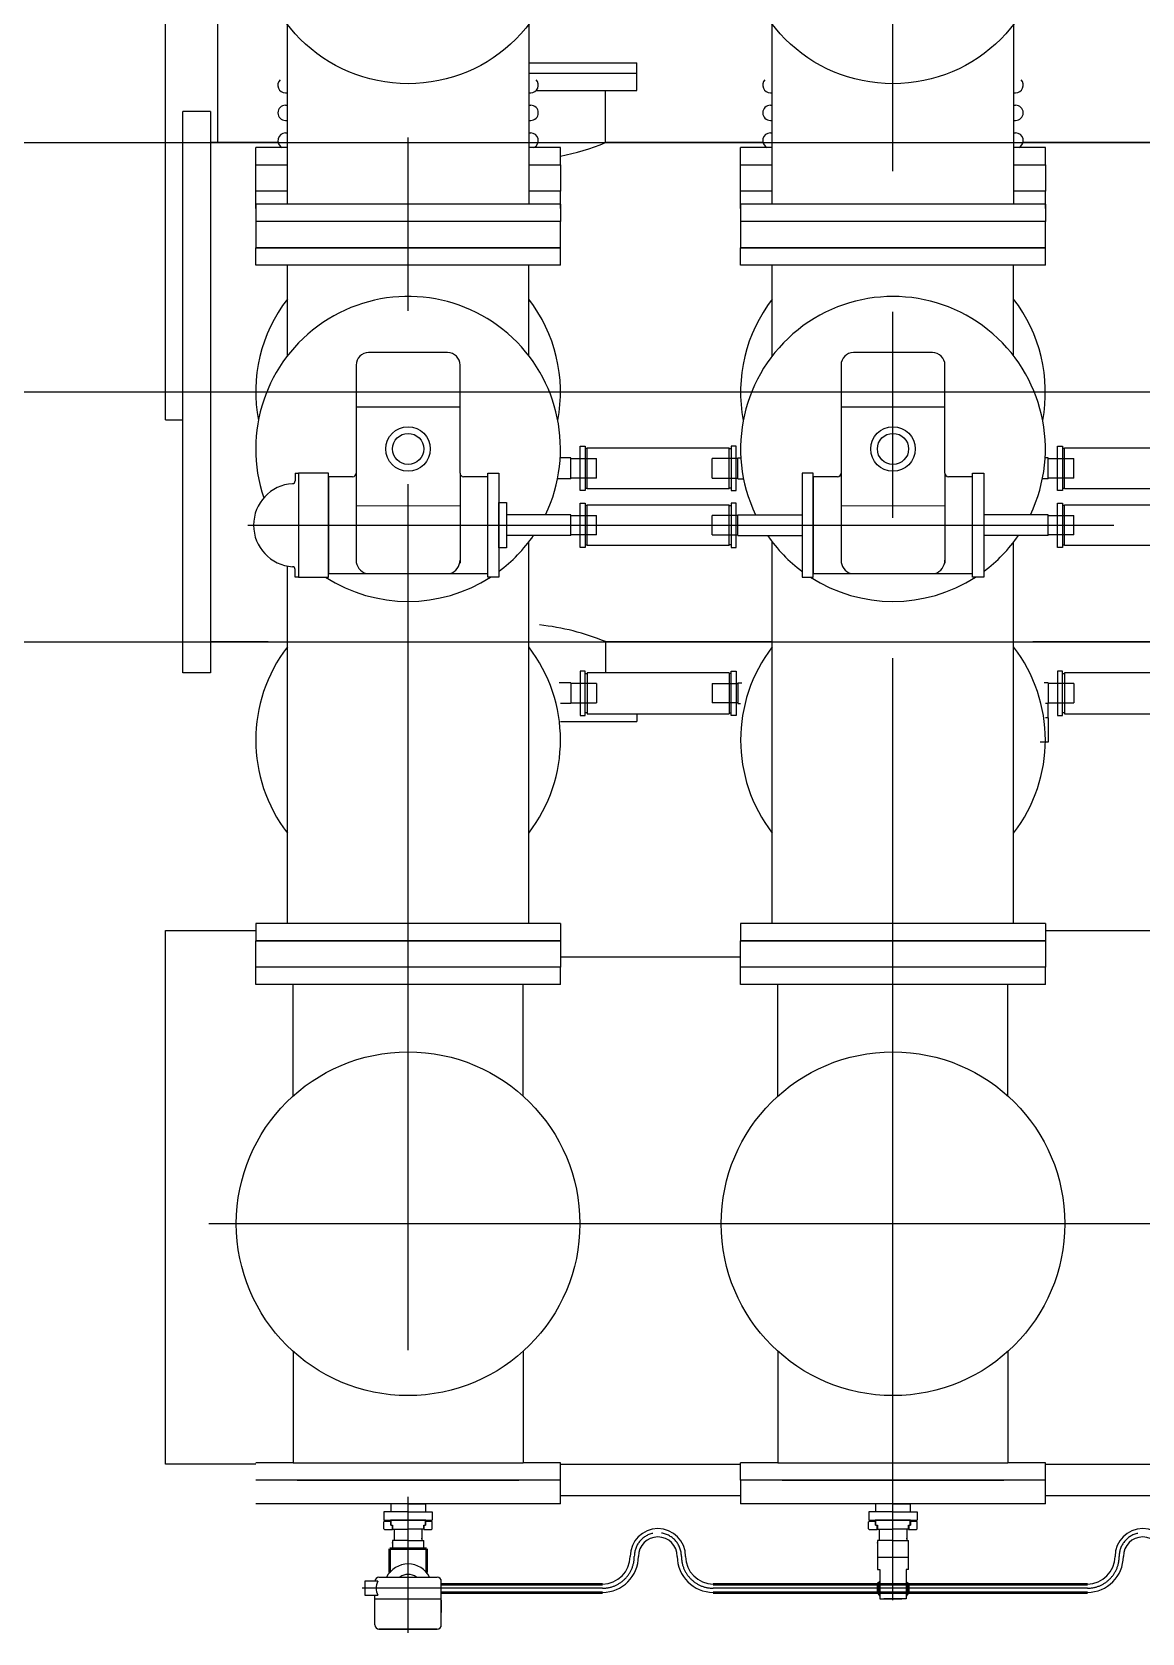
# Model space of a CAD drawing. Header units: millimetres. Extents: x 198973 to 283123, y 132052 to 191502.
# Drawn here: x 243317 to 244920, y 166633 to 168944 of the extents above; entities that cross this region are included whole.
import ezdxf

# ---------------------------------------------------------------- set-up
doc = ezdxf.new("R2010")
doc.units = ezdxf.units.MM
doc.header["$LTSCALE"] = 1000
doc.linetypes.add('G', pattern=[2, 1.25, -0.25, 0.25, -0.25])
doc.layers.get('0').update_dxf_attribs({"color": 8})
doc.layers.get('DEFPOINTS').update_dxf_attribs({"color": 8})
for name, color, linetype in [('01', 8, 'Continuous'), ('05', 8, 'G'), ('PUB_HATCH', 8, 'Continuous')]:
    doc.layers.add(name, color=color, linetype=linetype)

# ---------------------------------------------------------------- blocks, each defined once
blk = doc.blocks.new('户内高位接地开关俯视图')
at = {"layer": '01'}
for p, q in [((-1000, 480), (-1000, 920)), ((-975, 920), (-1000, 920)), ((-975, 480), (-975, 920)), ((-25, 920), (0, 920)), ((-25, 480), (-25, 920)), ((0, 480), (0, 920)), ((-975, 874.2), (-458.9, 874.2)), ((-475, 858), (-475, 863)), ((-475, 863), (-463.9, 863)), ((-325, 858), (-475, 858)), ((-475, 858), (-475, 815)), ((-325, 858), (-475, 858)), ((-325, 863), (-336.1, 863)), ((-325, 863), (-325, 858)), ((-325, 815), (-325, 858)), ((-155.6, 874.2), (-25, 874.2)), ((-475, 815), (-325, 815)), ((-330, 815), (-470, 815)), ((-470, 585), (-470, 815)), ((-330, 780), (-330, 815)), ((-400, 775), (-455, 775)), ((-325.4, 775), (-400, 775)), ((-371.8, 775), (-372, 625)), ((-169, 775), (-325, 775)), ((-229, 775), (-229, 625)), ((-151, 643), (-151, 757)), ((-400, 625), (-455, 625)), ((-325.4, 625), (-400, 625)), ((-325, 625), (-169, 625)), ((-330, 585), (-330, 620)), ((-474.5, 585), (-330, 585)), ((-432.5, 558), (-432.5, 569)), ((-432.5, 569), (-367.5, 569)), ((-367.5, 558), (-432.5, 558)), ((-415, 465), (-415, 558)), ((-385, 465), (-385, 558)), ((-367.5, 569), (-367.5, 558)), ((-975, 525.8), (-424.4, 525.8)), ((-155.6, 525.8), (-25, 525.8)), ((-975, 480), (-1000, 480)), ((-415, 465), (-385, 465)), ((-414, 465), (-386, 465)), ((-414, 428), (-414, 465)), ((-386, 465), (-386, 428)), ((-25, 480), (0, 480)), ((-429.5, 441.5), (-370.5, 441.5)), ((-429.5, 236.5), (-429.5, 441.5)), ((-428.5, 444.5), (-428.5, 441.5)), ((-371.5, 441.5), (-371.5, 444.5)), ((-370.5, 441.5), (-370.5, 236.5)), ((-414, 428), (-386, 428)), ((-414, 261), (-386, 261)), ((-414, 261), (-414, 224)), ((-386, 224), (-386, 261)), ((-429.5, 236.5), (-370.5, 236.5)), ((-428.5, 233.5), (-428.5, 236.5)), ((-371.5, 236.5), (-371.5, 233.5)), ((-975, 220), (-1000, 220)), ((-1000, -220), (-1000, 220)), ((-975, -220), (-975, 220)), ((-415, 224), (-385, 224)), ((-415, 224), (-415, 131)), ((-414, 224), (-386, 224)), ((-385, 224), (-385, 131)), ((-25, 220), (0, 220)), ((-25, -220), (-25, 220)), ((0, -220), (0, 220)), ((-975, 174.2), (-424.4, 174.2)), ((-155.6, 174.2), (-25, 174.2)), ((-470, -115), (-470, 115)), ((-330, 115), (-470, 115)), ((-330, 80), (-330, 115)), ((-400, 75), (-455, 75)), ((-325.4, 75), (-400, 75)), ((-371.8, 75), (-372, -75)), ((-169, 75), (-325, 75)), ((-229, 75), (-229, -75)), ((-151, -57), (-151, 57)), ((-400, -75), (-455, -75)), ((-325.4, -75), (-400, -75)), ((-330, -115), (-330, -80)), ((-325, -75), (-169, -75)), ((-474.5, -115), (-330, -115)), ((-415, -224), (-415, -131)), ((-385, -224), (-385, -131)), ((-975, -174.2), (-424.4, -174.2)), ((-155.6, -174.2), (-25, -174.2)), ((-975, -220), (-1000, -220)), ((-415, -224), (-385, -224)), ((-414, -261), (-414, -224)), ((-414, -224), (-386, -224)), ((-386, -224), (-386, -261)), ((-25, -220), (0, -220)), ((-429.5, -247.5), (-370.5, -247.5)), ((-429.5, -452.5), (-429.5, -247.5)), ((-428.5, -244.5), (-428.5, -247.5)), ((-371.5, -247.5), (-371.5, -244.5)), ((-370.5, -247.5), (-370.5, -452.5)), ((-414, -261), (-386, -261))]:
    blk.add_line(p, q, dxfattribs=at)
for points in [[(-325, 585), (-325, 569), (-475, 569), (-475, 585)], [(-368, 451.5), (-368, 444.5), (-432, 444.5), (-432, 451.5)], [(-368, 226.5), (-368, 233.5), (-432, 233.5), (-432, 226.5)], [(-325, 115), (-325, 131), (-475, 131), (-475, 115)], [(-325, -115), (-325, -131), (-475, -131), (-475, -115)], [(-368, -237.5), (-368, -244.5), (-432, -244.5), (-432, -237.5)]]:
    blk.add_lwpolyline(points, close=True, dxfattribs=at)
for centre, radius in [((-290, 700), 32.1), ((-290, 700), 22.5), ((-290, 0), 32.1), ((-290, 0), 22.5)]:
    blk.add_circle(centre, radius, dxfattribs=at)
for centre, radius, start, end in [((-710, 700), 220, 52.3557, 127.6443), ((-400, 863), 60, 3.5833, 176.4167), ((-290, 700), 220, 244.417, 108.7437), ((-463.9, 867), 4, 270, 356.4167), ((-336.1, 867), 4, 183.5833, 270), ((-290, 700), 220, 147.2362, 212.7638), ((-450.5, 755), 20, 90, 163.8726), ((-325, 780), 5, 180, 270), ((-169, 757), 18, 0, 90), ((-450.5, 645), 20, 196.1274, 270), ((-325, 620), 5, 90, 180), ((-169, 643), 18, 270, 0), ((-290, 700), 220, 216.545, 235.3765), ((-710, 700), 220, 232.3557, 307.6443), ((-710, 0), 220, 52.3557, 127.6443), ((-290, 0), 220, 244.417, 115.583), ((-290, 0), 220, 124.6235, 143.455), ((-290, 0), 220, 147.2362, 212.7638), ((-450.5, 55), 20, 90, 163.8726), ((-325, 80), 5, 180, 270), ((-169, 57), 18, 0, 90), ((-450.5, -55), 20, 196.1274, 270), ((-169, -57), 18, 270, 0), ((-325, -80), 5, 90, 180), ((-290, 0), 220, 216.545, 235.3765), ((-710, 0), 220, 232.3557, 307.6443)]:
    blk.add_arc(centre, radius, start, end, dxfattribs=at)
at = {"layer": '05'}
blk.add_line((-400, 931.4), (-400, -1351.5), dxfattribs=at)
at = {"layer": 'DEFPOINTS', "linetype": 'ByBlock'}
for p in [(-347, 585), (-347, 585), (-347, -115), (-347, -115)]:
    blk.add_point(p, dxfattribs=at)
blk = doc.blocks.new('隔离接地组合式俯视图')
at = {"layer": '01'}
for p, q in [((-1450, 920), (-1450, 480)), ((-1412, 920), (-1450, 920)), ((-1387, 920), (-1412, 920)), ((-1412, 480), (-1412, 920)), ((-1387, 480), (-1387, 920)), ((-1387, 874.2), (-1127.4, 874.2)), ((-1127.4, 525.8), (-1387, 525.8)), ((-1450, 480), (-1412, 480)), ((-1387, 480), (-1412, 480)), ((-1412, 220), (-1450, 220)), ((-1450, 220), (-1450, -220)), ((-1412, -220), (-1412, 220)), ((-1387, 220), (-1412, 220)), ((-1387, -220), (-1387, 220)), ((-1387, 174.2), (-1127.4, 174.2)), ((-1127.4, -174.2), (-1387, -174.2)), ((-1450, -220), (-1412, -220)), ((-1387, -220), (-1412, -220))]:
    blk.add_line(p, q, dxfattribs=at)
for centre in [(-993, 700), (-993, 0)]:
    blk.add_circle(centre, 220, dxfattribs=at)
blk = doc.blocks.new('TTT')
for points in [[(181225.4, 157628.8), (181229, 157632.4), (181229, 157611.2), (181225.4, 157616.3)], [(181270.7, 157628.8), (181267, 157632.4), (181267, 157611.2), (181270.7, 157616.3)]]:
    blk.add_hatch(color=256).paths.add_polyline_path(points)
for p, q in [((181229, 157632.4, 0), (181225.4, 157628.8, 0)), ((181225.4, 157628.8, 0), (181225.4, 157616.3, 0)), ((181267, 157632.4, 0), (181270.7, 157628.8, 0)), ((181270.7, 157628.8, 0), (181270.7, 157616.3, 0)), ((181225.4, 157616.3, 0), (181229, 157611.2, 0)), ((181270.7, 157616.3, 0), (181267, 157611.2, 0))]:
    blk.add_line(p, q)
at = {"color": 0, "linetype": 'ByBlock'}
for p in [(180523, 157720.5, 0), (180573, 157720.5, 0), (181223, 157720.5, 0), (181273, 157720.5, 0), (180525.5, 157687.9, 0), (180568, 157694.4, 0), (180568, 157694.1, 0), (181225.5, 157687.9, 0), (181268, 157694.4, 0), (181268, 157694.1, 0)]:
    blk.add_point(p, dxfattribs=at)
at = {"layer": '01', "ltscale": 0.8}
blk.add_line((180198, 159308.5, 0), (180198, 161942.5, 0), dxfattribs=at)
at = {"layer": '01'}
for p, q in [((180273, 160088.5, 0), (180273, 159708.5, 0)), ((180722.2, 159823.9, 0), (180878, 159823.9, 0)), ((180878, 159808.9, 0), (180878, 159823.9, 0)), ((180722.2, 159808.9, 0), (180878, 159808.9, 0)), ((180878, 159783.9, 0), (180878, 159808.9, 0)), ((180371, 159780.5, 0), (180373.8, 159780.5, 0)), ((180722.2, 159780.5, 0), (180725, 159780.5, 0)), ((180733, 159783.9, 0), (180878, 159783.9, 0)), ((180833, 159708.5, 0), (180833, 159783.9, 0)), ((181071, 159780.5, 0), (181073.8, 159780.5, 0)), ((181422.2, 159780.5, 0), (181425, 159780.5, 0)), ((180263, 159753.5, 0), (180223, 159753.5, 0)), ((180223, 158943.5, 0), (180223, 159753.5, 0)), ((180263, 159753.5, 0), (180263, 158943.5, 0)), ((180371, 159762.5, 0), (180373.8, 159762.5, 0)), ((180722.2, 159762.5, 0), (180725, 159762.5, 0)), ((181071, 159762.5, 0), (181073.8, 159762.5, 0)), ((181422.2, 159762.5, 0), (181425, 159762.5, 0)), ((180371, 159740.5, 0), (180373.8, 159740.5, 0)), ((180722.2, 159740.5, 0), (180725, 159740.5, 0)), ((181071, 159740.5, 0), (181073.8, 159740.5, 0)), ((181422.2, 159740.5, 0), (181425, 159740.5, 0)), ((180361.2, 159708.5, 0), (180263, 159708.5, 0)), ((180371, 159722.5, 0), (180373.8, 159722.5, 0)), ((180722.2, 159722.5, 0), (180725, 159722.5, 0)), ((181061.2, 159708.5, 0), (180833, 159708.5, 0)), ((181071, 159722.5, 0), (181073.8, 159722.5, 0)), ((181422.2, 159722.5, 0), (181425, 159722.5, 0)), ((181663, 159708.5, 0), (181434.8, 159708.5, 0)), ((180373.8, 159701.5, 0), (180328, 159701.5, 0)), ((180328, 159676.5, 0), (180328, 159701.5, 0)), ((180366.5, 159701.5, 0), (180364.8, 159701.5, 0)), ((180768, 159701.5, 0), (180722.2, 159701.5, 0)), ((180768, 159676.5, 0), (180768, 159701.5, 0)), ((181073.8, 159701.5, 0), (181028, 159701.5, 0)), ((181028, 159676.5, 0), (181028, 159701.5, 0)), ((181066.5, 159701.5, 0), (181064.8, 159701.5, 0)), ((181468, 159701.5, 0), (181422.2, 159701.5, 0)), ((181468, 159676.5, 0), (181468, 159701.5, 0)), ((180328, 159676.5, 0), (180373.8, 159676.5, 0)), ((180328, 159638.5, 0), (180328, 159676.5, 0)), ((180328, 159676.5, 0), (180373.8, 159676.5, 0)), ((180722.2, 159676.5, 0), (180768, 159676.5, 0)), ((180722.2, 159676.5, 0), (180768, 159676.5, 0)), ((180768, 159676.5, 0), (180768, 159638.5, 0)), ((181028, 159638.5, 0), (181028, 159676.5, 0)), ((181028, 159676.5, 0), (181073.8, 159676.5, 0)), ((181028, 159676.5, 0), (181073.8, 159676.5, 0)), ((181422.2, 159676.5, 0), (181468, 159676.5, 0)), ((181422.2, 159676.5, 0), (181468, 159676.5, 0)), ((181468, 159676.5, 0), (181468, 159638.5, 0)), ((180373.8, 159638.5, 0), (180328, 159638.5, 0)), ((180328, 159613.5, 0), (180328, 159638.5, 0)), ((180768, 159638.5, 0), (180722.2, 159638.5, 0)), ((180768, 159613.5, 0), (180768, 159638.5, 0)), ((181073.8, 159638.5, 0), (181028, 159638.5, 0)), ((181028, 159613.5, 0), (181028, 159638.5, 0)), ((181468, 159638.5, 0), (181422.2, 159638.5, 0)), ((181468, 159613.5, 0), (181468, 159638.5, 0)), ((180198, 159308.5, 0), (180223, 159308.5, 0)), ((180806.5, 159267, 0), (180803.5, 159267, 0)), ((180806.5, 159209, 0), (180806.5, 159268, 0)), ((180806.5, 159268, 0), (181011.5, 159268, 0)), ((181011.5, 159209, 0), (181011.5, 159268, 0)), ((181011.5, 159267, 0), (181014.5, 159267, 0)), ((181495.5, 159267, 0), (181492.5, 159267, 0)), ((181495.5, 159209, 0), (181495.5, 159268, 0)), ((181495.5, 159268, 0), (181700.5, 159268, 0)), ((180783, 159253.5, 0), (180767.7, 159253.5, 0)), ((180783, 159223.5, 0), (180783, 159253.5, 0)), ((180783, 159224.5, 0), (180783, 159252.5, 0)), ((180783, 159252.5, 0), (180820, 159252.5, 0)), ((180820, 159224.5, 0), (180820, 159252.5, 0)), ((181024, 159252.5, 0), (180987, 159252.5, 0)), ((180987, 159224.5, 0), (180987, 159252.5, 0)), ((181024, 159253.5, 0), (181028.4, 159253.5, 0)), ((181024, 159223.5, 0), (181024, 159253.5, 0)), ((181024, 159224.5, 0), (181024, 159252.5, 0)), ((181472, 159253.5, 0), (181467.7, 159253.5, 0)), ((181472, 159223.5, 0), (181472, 159253.5, 0)), ((181472, 159252.5, 0), (181509, 159252.5, 0)), ((181472, 159224.5, 0), (181472, 159252.5, 0)), ((181509, 159224.5, 0), (181509, 159252.5, 0)), ((180783, 159223.5, 0), (180763.8, 159223.5, 0)), ((180820, 159224.5, 0), (180783, 159224.5, 0)), ((180987, 159224.5, 0), (181024, 159224.5, 0)), ((181024, 159223.5, 0), (181032.3, 159223.5, 0)), ((181472, 159223.5, 0), (181463.8, 159223.5, 0)), ((181509, 159224.5, 0), (181472, 159224.5, 0)), ((180803.5, 159210, 0), (180806.5, 159210, 0)), ((181011.5, 159209, 0), (180806.5, 159209, 0)), ((181014.5, 159210, 0), (181011.5, 159210, 0)), ((181492.5, 159210, 0), (181495.5, 159210, 0)), ((181700.5, 159209, 0), (181495.5, 159209, 0)), ((180263, 158988.5, 0), (180346, 158988.5, 0)), ((180833, 158988.5, 0), (180833, 158943.5, 0)), ((180833, 158988.5, 0), (181073.8, 158988.5, 0)), ((181450.1, 158988.5, 0), (181663, 158988.5, 0)), ((180263, 158943.5, 0), (180223, 158943.5, 0)), ((180806.5, 158943.5, 0), (180806.5, 158884.5, 0)), ((181011.5, 158943.5, 0), (180806.5, 158943.5, 0)), ((181011.5, 158943.5, 0), (181011.5, 158884.5, 0)), ((181495.5, 158943.5, 0), (181495.5, 158884.5, 0)), ((181700.5, 158943.5, 0), (181495.5, 158943.5, 0)), ((180783, 158929, 0), (180766.3, 158929, 0)), ((180783, 158929, 0), (180783, 158899, 0)), ((180820, 158928, 0), (180783, 158928, 0)), ((180783, 158928, 0), (180783, 158900, 0)), ((180803.5, 158942.5, 0), (180806.5, 158942.5, 0)), ((180820, 158928, 0), (180820, 158900, 0)), ((180987, 158928, 0), (181024, 158928, 0)), ((180987, 158928, 0), (180987, 158900, 0)), ((181014.5, 158942.5, 0), (181011.5, 158942.5, 0)), ((181024, 158929, 0), (181029.8, 158929, 0)), ((181024, 158929, 0), (181024, 158899, 0)), ((181024, 158928, 0), (181024, 158900, 0)), ((181472, 158929, 0), (181466.3, 158929, 0)), ((181472, 158929, 0), (181472, 158899, 0)), ((181472, 158928, 0), (181472, 158900, 0)), ((181509, 158928, 0), (181472, 158928, 0)), ((181492.5, 158942.5, 0), (181495.5, 158942.5, 0)), ((181509, 158928, 0), (181509, 158900, 0)), ((180783, 158899, 0), (180768, 158899, 0)), ((180783, 158900, 0), (180820, 158900, 0)), ((181024, 158900, 0), (180987, 158900, 0)), ((181024, 158899, 0), (181028, 158899, 0)), ((181472, 158899, 0), (181468, 158899, 0)), ((181472, 158900, 0), (181509, 158900, 0)), ((181472, 158878.5, 0), (181472, 158900, 0)), ((180806.5, 158885.5, 0), (180803.5, 158885.5, 0)), ((180806.5, 158884.5, 0), (181011.5, 158884.5, 0)), ((180878, 158884.5, 0), (180878, 158873.1, 0)), ((181011.5, 158885.5, 0), (181014.5, 158885.5, 0)), ((181472, 158878.5, 0), (181468, 158878.5, 0)), ((181472, 158878.5, 0), (181472, 158843.5, 0)), ((181495.5, 158885.5, 0), (181492.5, 158885.5, 0)), ((181495.5, 158884.5, 0), (181700.5, 158884.5, 0)), ((180768, 158873.1, 0), (180878, 158873.1, 0)), ((181472, 158843.5, 0), (181460.3, 158843.5, 0)), ((180328, 158581.5, 0), (180328, 158556.5, 0)), ((180768, 158581.5, 0), (180328, 158581.5, 0)), ((180768, 158581.5, 0), (180768, 158556.5, 0)), ((181468, 158581.5, 0), (181028, 158581.5, 0)), ((181028, 158581.5, 0), (181028, 158556.5, 0)), ((181468, 158581.5, 0), (181468, 158556.5, 0)), ((180328, 158518.5, 0), (180328, 158556.5, 0)), ((180328, 158556.5, 0), (180768, 158556.5, 0)), ((180768, 158556.5, 0), (180328, 158556.5, 0)), ((180768, 158556.5, 0), (180768, 158518.5, 0)), ((181028, 158556.5, 0), (181468, 158556.5, 0)), ((181468, 158556.5, 0), (181028, 158556.5, 0)), ((181028, 158518.5, 0), (181028, 158556.5, 0)), ((181468, 158556.5, 0), (181468, 158518.5, 0)), ((180328, 158493.5, 0), (180328, 158518.5, 0)), ((180768, 158518.5, 0), (180328, 158518.5, 0)), ((180768, 158493.5, 0), (180768, 158518.5, 0)), ((181468, 158518.5, 0), (181028, 158518.5, 0)), ((181028, 158493.5, 0), (181028, 158518.5, 0)), ((181468, 158493.5, 0), (181468, 158518.5, 0)), ((180768, 158493.5, 0), (180328, 158493.5, 0)), ((180382, 158332.7, 0), (180382, 158493.5, 0)), ((180714, 158332.7, 0), (180714, 158493.5, 0)), ((181468, 158493.5, 0), (181028, 158493.5, 0)), ((181082, 158332.7, 0), (181082, 158493.5, 0)), ((181414, 158332.7, 0), (181414, 158493.5, 0)), ((180382, 157964.2, 0), (180382, 157803.5, 0)), ((180714, 157964.2, 0), (180714, 157803.5, 0)), ((181082, 157964.2, 0), (181082, 157803.5, 0)), ((181414, 157964.2, 0), (181414, 157803.5, 0)), ((180382, 157803.5, 0), (180328, 157803.5, 0)), ((180382, 157803.5, 0), (180714, 157803.5, 0)), ((180768, 157803.5, 0), (180714, 157803.5, 0)), ((180768, 157778.5, 0), (180768, 157803.5, 0)), ((180768, 157801.5, 0), (181028, 157801.5, 0)), ((181082, 157803.5, 0), (181028, 157803.5, 0)), ((181028, 157778.5, 0), (181028, 157803.5, 0)), ((181082, 157803.5, 0), (181414, 157803.5, 0)), ((181468, 157803.5, 0), (181414, 157803.5, 0)), ((181468, 157778.5, 0), (181468, 157803.5, 0)), ((181468, 157801.5, 0), (181728.6, 157801.5, 0)), ((180388, 157778.5, 0), (180328, 157778.5, 0)), ((180768, 157778.5, 0), (180328, 157778.5, 0)), ((180768, 157778.5, 0), (180328, 157778.5, 0)), ((180388, 157778.5, 0), (180708, 157778.5, 0)), ((180768, 157778.5, 0), (180708, 157778.5, 0)), ((180768, 157744.5, 0), (180768, 157778.5, 0)), ((181468, 157778.5, 0), (181028, 157778.5, 0)), ((181468, 157778.5, 0), (181028, 157778.5, 0)), ((181088, 157778.5, 0), (181028, 157778.5, 0)), ((181028, 157778.5, 0), (181028, 157744.5, 0)), ((181088, 157778.5, 0), (181408, 157778.5, 0)), ((181468, 157778.5, 0), (181408, 157778.5, 0)), ((181468, 157744.5, 0), (181468, 157778.5, 0)), ((180736.2, 157744.5, 0), (180328, 157744.5, 0)), ((180523, 157744.5, 0), (180523, 157732.5, 0)), ((180548, 157744.5, 0), (180523, 157744.5, 0)), ((180548, 157744.5, 0), (180573, 157744.5, 0)), ((180573, 157744.5, 0), (180573, 157732.5, 0)), ((180768, 157744.5, 0), (180736.2, 157744.5, 0)), ((180768, 157756.5, 0), (181028, 157756.5, 0)), ((181436.2, 157744.5, 0), (181028, 157744.5, 0)), ((181248, 157744.5, 0), (181223, 157744.5, 0)), ((181223, 157744.5, 0), (181223, 157732.5, 0)), ((181248, 157744.5, 0), (181273, 157744.5, 0)), ((181273, 157744.5, 0), (181273, 157732.5, 0)), ((181468, 157744.5, 0), (181436.2, 157744.5, 0)), ((181468, 157756.5, 0), (181728, 157756.5, 0)), ((180512.9, 157718.3, 0), (180513.9, 157719.3, 0)), ((180513, 157732.5, 0), (180513, 157720.5, 0)), ((180548, 157732.5, 0), (180513, 157732.5, 0)), ((180513, 157720.5, 0), (180548, 157720.5, 0)), ((180513.9, 157719.3, 0), (180522.9, 157719.3, 0)), ((180522.9, 157713.5, 0), (180522.9, 157719.3, 0)), ((180523, 157720.5, 0), (180523, 157713.5, 0)), ((180573, 157720.5, 0), (180523, 157720.5, 0)), ((180548, 157732.5, 0), (180583, 157732.5, 0)), ((180548, 157720.5, 0), (180583, 157720.5, 0)), ((180573, 157713.5, 0), (180573, 157720.5, 0)), ((180573, 157719.3, 0), (180581.9, 157719.3, 0)), ((180573.3, 157719.3, 0), (180573.3, 157713.5, 0)), ((180581.9, 157719.3, 0), (180582.9, 157718.3, 0)), ((180583, 157732.5, 0), (180583, 157720.5, 0)), ((181212.9, 157718.3, 0), (181213.9, 157719.3, 0)), ((181248, 157732.5, 0), (181213, 157732.5, 0)), ((181213, 157732.5, 0), (181213, 157720.5, 0)), ((181213, 157720.5, 0), (181248, 157720.5, 0)), ((181213.9, 157719.3, 0), (181222.9, 157719.3, 0)), ((181222.9, 157713.5, 0), (181222.9, 157719.3, 0)), ((181273, 157720.5, 0), (181223, 157720.5, 0)), ((181223, 157720.5, 0), (181223, 157713.5, 0)), ((181248, 157732.5, 0), (181283, 157732.5, 0)), ((181248, 157720.5, 0), (181283, 157720.5, 0)), ((181273, 157713.5, 0), (181273, 157720.5, 0)), ((181273, 157719.3, 0), (181281.9, 157719.3, 0)), ((181273.3, 157719.3, 0), (181273.3, 157713.5, 0)), ((181281.9, 157719.3, 0), (181282.9, 157718.3, 0)), ((181283, 157732.5, 0), (181283, 157720.5, 0)), ((180512.9, 157708.3, 0), (180512.9, 157718.3, 0)), ((180512.9, 157708.3, 0), (180513.9, 157707.3, 0)), ((180513.9, 157707.3, 0), (180525.4, 157707.3, 0)), ((180522.9, 157713.5, 0), (180525.5, 157713.5, 0)), ((180525.4, 157707.3, 0), (180525.4, 157713.5, 0)), ((180525.5, 157713.5, 0), (180525.5, 157707.5, 0)), ((180525.5, 157707.5, 0), (180548, 157707.5, 0)), ((180528, 157707.5, 0), (180528, 157691.5, 0)), ((180570.5, 157707.5, 0), (180548, 157707.5, 0)), ((180568, 157707.5, 0), (180568, 157691.5, 0)), ((180570.5, 157707.3, 0), (180570.5, 157713.5, 0)), ((180570.5, 157713.5, 0), (180573.3, 157713.5, 0)), ((180570.5, 157707.3, 0), (180581.9, 157707.3, 0)), ((180570.8, 157713.5, 0), (180570.8, 157707.3, 0)), ((180581.9, 157707.3, 0), (180582.9, 157708.3, 0)), ((180582.9, 157708.3, 0), (180582.9, 157718.3, 0)), ((181212.9, 157708.3, 0), (181212.9, 157718.3, 0)), ((181212.9, 157708.3, 0), (181213.9, 157707.3, 0)), ((181213.9, 157707.3, 0), (181225.4, 157707.3, 0)), ((181222.9, 157713.5, 0), (181225.5, 157713.5, 0)), ((181225.4, 157707.3, 0), (181225.4, 157713.5, 0)), ((181225.5, 157713.5, 0), (181225.5, 157707.5, 0)), ((181225.5, 157707.5, 0), (181248, 157707.5, 0)), ((181228, 157707.5, 0), (181228, 157691.5, 0)), ((181270.5, 157707.5, 0), (181248, 157707.5, 0)), ((181268, 157707.5, 0), (181268, 157691.5, 0)), ((181270.5, 157713.5, 0), (181273.3, 157713.5, 0)), ((181270.5, 157707.3, 0), (181270.5, 157713.5, 0)), ((181270.5, 157707.3, 0), (181281.9, 157707.3, 0)), ((181270.8, 157713.5, 0), (181270.8, 157707.3, 0)), ((181281.9, 157707.3, 0), (181282.9, 157708.3, 0)), ((181282.9, 157708.3, 0), (181282.9, 157718.3, 0)), ((180525.5, 157691.5, 0), (180525.5, 157679.5, 0)), ((180548, 157691.5, 0), (180525.5, 157691.5, 0)), ((180525.5, 157679.5, 0), (180570.5, 157679.5, 0)), ((180548, 157691.5, 0), (180570.5, 157691.5, 0)), ((180570.5, 157686.9, 0), (180570.5, 157691.5, 0)), ((180570.5, 157679.5, 0), (180570.5, 157691.5, 0)), ((181225.5, 157691.5, 0), (181225.5, 157667.3, 0)), ((181248, 157691.5, 0), (181225.5, 157691.5, 0)), ((181248, 157691.5, 0), (181270.5, 157691.5, 0)), ((181270.5, 157667.3, 0), (181270.5, 157691.5, 0)), ((181270.5, 157686.9, 0), (181270.5, 157691.5, 0)), ((181225.5, 157667.3, 0), (181270.5, 157667.3, 0)), ((181225.5, 157667.3, 0), (181225.5, 157649.3, 0)), ((181225.5, 157667.3, 0), (181270.5, 157667.3, 0)), ((181225.5, 157667.3, 0), (181270.5, 157667.3, 0)), ((181270.5, 157649.3, 0), (181270.5, 157667.3, 0)), ((180504.2, 157632.5, 0), (180485.8, 157632.5, 0)), ((180485.8, 157632.5, 0), (180485.8, 157612.5, 0)), ((180500, 157632.5, 0), (180500, 157632.5, 0)), ((180506, 157638.5, 0), (180590, 157638.5, 0)), ((180596, 157632.5, 0), (180596, 157632.5, 0)), ((180596, 157569.5, 0), (180596, 157632.5, 0)), ((181225.5, 157649.3, 0), (181229, 157649.3, 0)), ((181229, 157649.3, 0), (181229, 157607.3, 0)), ((181267, 157649.3, 0), (181267, 157607.3, 0)), ((181270.6, 157649.3, 0), (181267, 157649.3, 0)), ((180500, 157569.5, 0), (180500, 157612.5, 0)), ((180596, 157606.5, 0), (180500, 157606.5, 0)), ((180596, 157605.5, 0), (180596, 157597.5, 0)), ((180596, 157597.5, 0), (180596, 157587.5, 0)), ((180506, 157563.5, 0), (180590, 157563.5, 0)), ((180590, 157563.5, 0), (180506, 157563.5, 0))]:
    blk.add_line(p, q, dxfattribs=at)
at = {"layer": '01', "lineweight": 50, "ltscale": 0.5}
for p, q in [((180521.5, 157645.3, 0), (180521.5, 157679.5, 0)), ((180574.5, 157679.5, 0), (180521.5, 157679.5, 0)), ((180574.5, 157679.5, 0), (180574.5, 157645.3, 0)), ((180596, 157628.5, 0), (180828.6, 157628.5, 0)), ((180988.6, 157628.5, 0), (181528.6, 157628.5, 0)), ((180596, 157616.5, 0), (180828.6, 157616.5, 0)), ((180988.6, 157616.5, 0), (181528.6, 157616.5, 0))]:
    blk.add_line(p, q, dxfattribs=at)
at = {"layer": '01', "ltscale": 8}
for p, q in [((180868.6, 157668.5, 0), (180868.6, 157668.5, 0)), ((180948.6, 157668.5, 0), (180948.6, 157668.5, 0)), ((181568.6, 157668.5, 0), (181568.6, 157668.5, 0))]:
    blk.add_line(p, q, dxfattribs=at)
at = {"layer": '01', "ltscale": 2}
for p, q in [((180485.8, 157612.5, 0), (180504.2, 157612.5, 0)), ((181229, 157607.3, 0), (181261, 157607.3, 0)), ((181267, 157607.3, 0), (181235, 157607.3, 0))]:
    blk.add_line(p, q, dxfattribs=at)
at = {"layer": '01', "elevation": 0}
for points in [[(180796.5, 159270.5), (180803.5, 159270.5), (180803.5, 159206.5), (180796.5, 159206.5)], [(181021.5, 159270.5), (181014.5, 159270.5), (181014.5, 159206.5), (181021.5, 159206.5)], [(181485.5, 159270.5), (181492.5, 159270.5), (181492.5, 159206.5), (181485.5, 159206.5)], [(180796.5, 158882), (180803.5, 158882), (180803.5, 158946), (180796.5, 158946)], [(181021.5, 158882), (181014.5, 158882), (181014.5, 158946), (181021.5, 158946)], [(181485.5, 158882), (181492.5, 158882), (181492.5, 158946), (181485.5, 158946)]]:
    blk.add_lwpolyline(points, close=True, dxfattribs=at)
for points in [[(180328, 157801.5), (180198, 157801.5), (180198, 158571.5), (180328, 158571.5)], [(181468, 158571.5), (181728, 158571.5)], [(180768, 158533.5), (181028, 158533.5)]]:
    blk.add_lwpolyline(points, dxfattribs=at)
at = {"layer": '01'}
for centre in [(180548, 158148.5, 0), (181248, 158148.5, 0)]:
    blk.add_circle(centre, 248, dxfattribs=at)
for centre, radius, start, end in [((180371, 159791.5, 0), 11, 135.5236, 270), ((180725, 159791.5, 0), 11, 270, 44.4764), ((181071, 159791.5, 0), 11, 135.5236, 270), ((181425, 159791.5, 0), 11, 270, 44.4764), ((180371, 159751.5, 0), 11, 90, 270), ((180725, 159751.5, 0), 11, 270, 90), ((181071, 159751.5, 0), 11, 90, 270), ((181425, 159751.5, 0), 11, 270, 90), ((180371, 159711.5, 0), 11, 90, 245.38), ((180725, 159711.5, 0), 11, 294.62, 90), ((180698, 160042.2, 0), 360, 281.2123, 292.0243), ((181071, 159711.5, 0), 11, 90, 245.38), ((181425, 159711.5, 0), 11, 294.62, 90), ((180548, 159348.5, 0), 220, 142.3557, 190.7406), ((180548, 159348.5, 0), 220, 349.2594, 37.6443), ((181248, 159348.5, 0), 220, 142.3557, 190.7406), ((181248, 159348.5, 0), 220, 349.2594, 37.6443), ((180698, 158654.8, 0), 360, 67.9757, 83.6343), ((180908.6, 157668.5, 0), 40, 0, 180), ((180908.6, 157668.5, 0), 28, 0, 180), ((181608.6, 157668.5, 0), 40, 0, 180), ((181608.6, 157668.5, 0), 28, 0, 180), ((180548, 157622.5, 0), 35, 27.2029, 152.7971), ((180828.6, 157668.5, 0), 52, 270, 0), ((180828.6, 157668.5, 0), 40, 270, 0), ((181528.6, 157668.5, 0), 40, 270, 0), ((181528.6, 157668.5, 0), 52, 270, 0), ((180506, 157632.5, 0), 6, 90, 180), ((180524.7, 157622.5, 0), 22.7, 153.915, 206.085), ((180548, 157622.5, 0), 20, 53.1301, 126.8699), ((180590, 157632.5, 0), 6, 0, 90), ((180506, 157569.5, 0), 6, 180, 270), ((180590, 157569.5, 0), 6, 270, 0)]:
    blk.add_arc(centre, radius, start, end, dxfattribs=at)
at = {"layer": '01', "ltscale": 2}
for radius in [52, 40]:
    blk.add_arc((180988.6, 157668.5, 0), radius, 180, 270, dxfattribs=at)
at = {"layer": '05'}
for p, q in [((181248, 157714.4, 0), (181248, 163506.9, 0)), ((180548, 157965.9, 0), (180548, 163315.3, 0)), ((181248, 157667.3, 0), (181248, 163201.5, 0))]:
    blk.add_line(p, q, dxfattribs=at)
at = {"layer": '05', "ltscale": 500}
blk.add_line((182235.7, 158148.5, 0), (180260.4, 158148.5, 0), dxfattribs=at)
at = {"layer": '05', "ltscale": 0.5}
for p, q in [((180548, 157558, 0), (180548, 157754.4, 0)), ((180828.6, 157622.5, 0), (180481.5, 157622.5, 0)), ((181528.6, 157622.5, 0), (180988.6, 157622.5, 0))]:
    blk.add_line(p, q, dxfattribs=at)
at = {"layer": '05', "ltscale": 5}
blk.add_line((181248, 157605.3, 0), (181248, 157753.7, 0), dxfattribs=at)
at = {"layer": '05'}
for centre, start, end in [((180908.6, 157668.5, 0), 102.4969, 180), ((180908.6, 157668.5, 0), 0, 81.2695), ((181608.6, 157668.5, 0), 102.4969, 180)]:
    blk.add_arc(centre, 34, start, end, dxfattribs=at)
at = {"layer": '05', "ltscale": 8}
for centre, start, end in [((180828.6, 157668.5, 0), 270, 0), ((180988.6, 157668.5, 0), 180, 270), ((181528.6, 157668.5, 0), 270, 0)]:
    blk.add_arc(centre, 46, start, end, dxfattribs=at)
at = {"layer": '01', "rotation": 90}
blk.add_blockref('户内高位接地开关俯视图', (181248, 159556.5, 0), dxfattribs=at)
at = {"layer": '05', "rotation": 90}
blk.add_blockref('隔离接地组合式俯视图', (181248, 161006.5, 0), dxfattribs=at)

msp = doc.modelspace()

# ---------------------------------------------------------------- linework, layer by layer
at = {"layer": 'PUB_HATCH'}
for p, q in [((223664.4, 168784, 0), (248610.4, 168784, 0)), ((248856.4, 168424, 0), (222510.4, 168424, 0)), ((223889.4, 168064, 0), (248833.4, 168063.6, 0))]:
    msp.add_line(p, q, dxfattribs=at)

# ---------------------------------------------------------------- block references
msp.add_blockref('TTT', (63312.4, 9075.5), dxfattribs=at)

doc.saveas('drawing.dxf')
